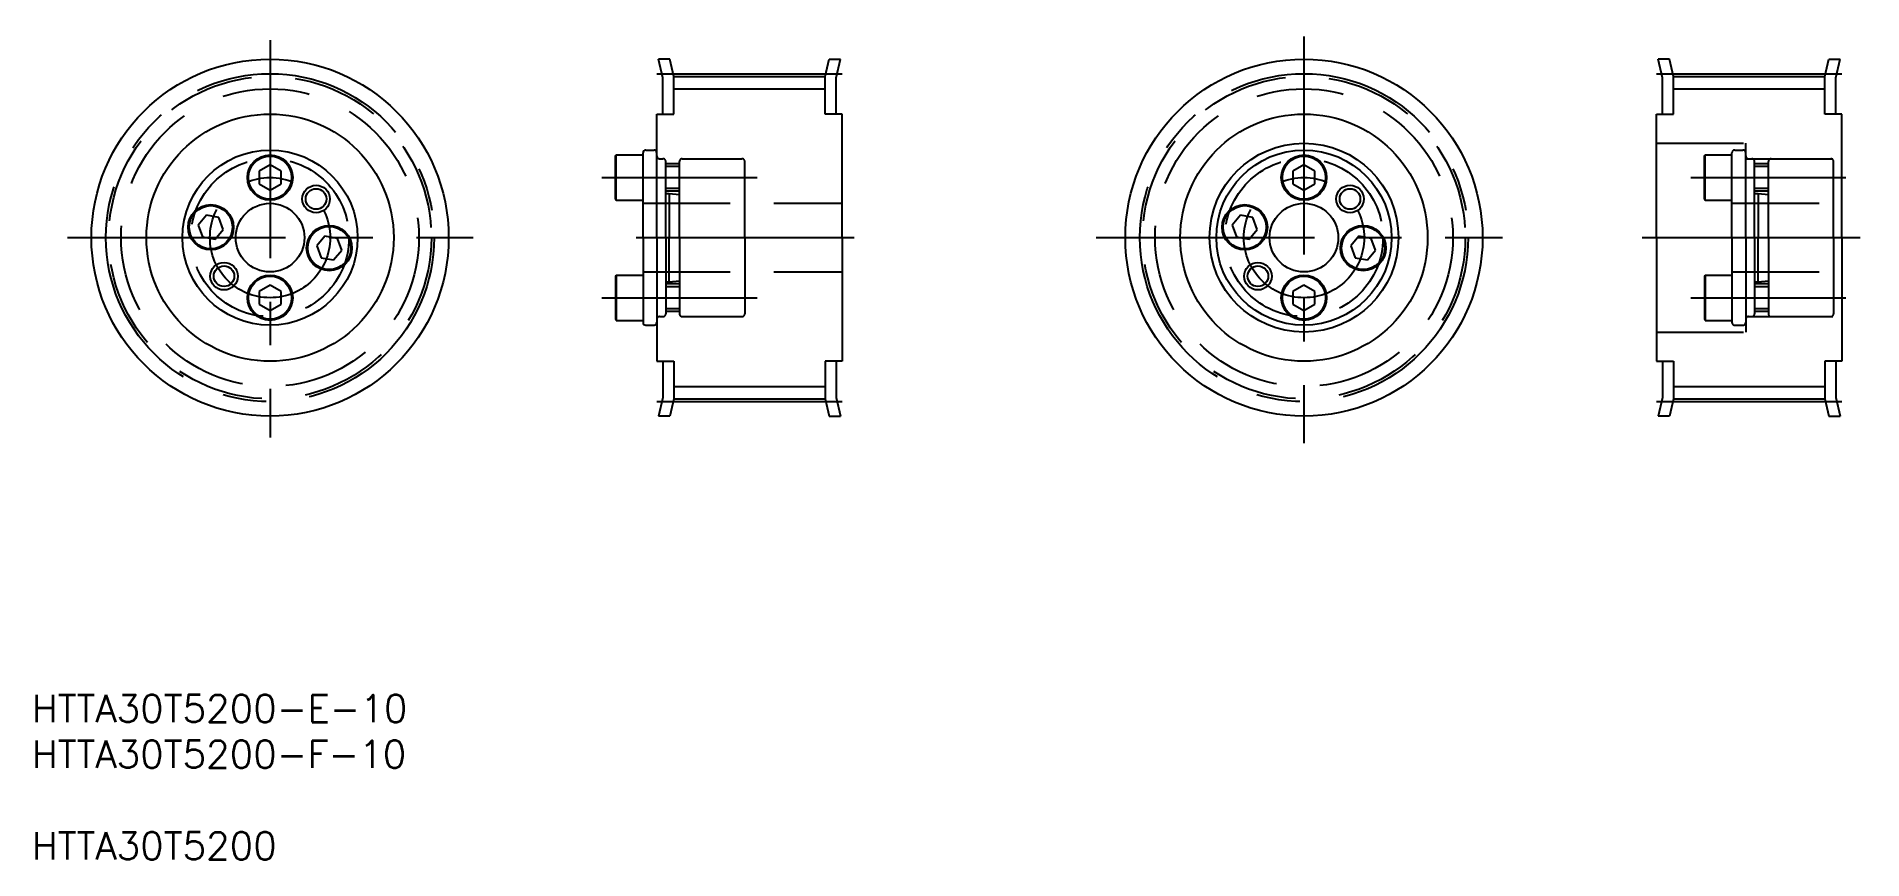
# Model space of a CAD drawing. Extents: x 16 to 282, y 12 to 131.
import ezdxf

# ---------------------------------------------------------------- set-up
doc = ezdxf.new("R2010")
doc.units = 0
doc.header["$PDMODE"] = 1
doc.linetypes.add('CENTER', pattern=[50.8, 31.75, -6.35, 6.35, -6.35])
doc.linetypes.add('DASHED', pattern=[19.05, 12.7, -6.35])
doc.layers.get('0').update_dxf_attribs({"linetype": 'CONTINUOUS'})
doc.layers.add('CENTER', color=1, linetype='CENTER')
doc.styles.add('MISUMI', font='txt.shx')

# ---------------------------------------------------------------- blocks, each defined once
blk = doc.blocks.new('*U5')
at = {"color": 7, "linetype": 'CONTINUOUS', "style": 'MISUMI'}
for s, p in [('HTTA30T5200-E-10', (15.05, 31.56)), ('HTTA30T5200-F-10', (15.05, 24.9)), ('HTTA30T5200', (15.05, 11.56))]:
    blk.add_text(s, height=4, dxfattribs=at).set_placement(p)

msp = doc.modelspace()

# ---------------------------------------------------------------- linework, layer by layer
at = {"color": 7, "linetype": 'CONTINUOUS'}
for p, q in [((106.93, 125.43), (106.3, 128.14)), ((107.94, 128.14), (106.3, 128.14)), ((108.53, 125.62), (107.94, 128.14)), ((130.53, 125.62), (131.12, 128.14)), ((131.12, 128.14), (132.77, 128.14)), ((132.13, 125.43), (132.77, 128.14)), ((252.44, 125.43), (251.81, 128.14)), ((253.45, 128.14), (251.81, 128.14)), ((254.04, 125.62), (253.45, 128.14)), ((276.04, 125.62), (276.63, 128.14)), ((276.63, 128.14), (278.28, 128.14)), ((277.64, 125.43), (278.28, 128.14)), ((106.93, 120.14), (106.93, 125.43)), ((108.53, 120.14), (108.53, 125.62)), ((108.53, 125.62), (130.53, 125.62)), ((130.53, 120.14), (130.53, 125.62)), ((132.13, 120.14), (132.13, 125.43)), ((252.44, 120.14), (252.44, 125.43)), ((254.04, 120.14), (254.04, 125.62)), ((254.04, 125.62), (276.04, 125.62)), ((276.04, 120.14), (276.04, 125.62)), ((277.64, 120.14), (277.64, 125.43)), ((106.03, 102.14), (106.03, 120.14)), ((106.03, 120.14), (108.53, 120.14)), ((133.03, 120.14), (130.53, 120.14)), ((133.03, 102.14), (133.03, 120.14)), ((251.54, 102.14), (251.54, 120.14)), ((251.54, 120.14), (254.04, 120.14)), ((278.54, 120.14), (276.04, 120.14)), ((278.54, 102.14), (278.54, 120.14)), ((104.03, 102.14), (104.03, 114.49)), ((104.43, 114.89), (105.63, 114.89)), ((106.03, 102.14), (106.03, 114.49)), ((49.73, 112.74), (48.13, 111.82)), ((48.13, 111.82), (48.13, 109.97)), ((51.33, 111.82), (49.73, 112.74)), ((51.33, 109.97), (51.33, 111.82)), ((100.03, 114.03), (100.12, 114.19)), ((100.03, 107.76), (100.03, 114.03)), ((100.12, 107.59), (100.12, 114.19)), ((100.12, 114.19), (104.03, 114.19)), ((104.03, 107.59), (104.03, 114.19)), ((104.03, 108.89), (104.03, 112.89)), ((200.24, 112.74), (198.64, 111.82)), ((198.64, 111.82), (198.64, 109.97)), ((201.84, 111.82), (200.24, 112.74)), ((201.84, 109.97), (201.84, 111.82)), ((48.13, 109.97), (49.73, 109.05)), ((49.73, 109.05), (51.33, 109.97)), ((198.64, 109.97), (200.24, 109.05)), ((200.24, 109.05), (201.84, 109.97)), ((100.03, 107.76), (100.12, 107.59)), ((100.12, 107.59), (104.03, 107.59)), ((104.03, 108.32), (104.03, 108.32)), ((40.48, 105.4), (39.29, 103.98)), ((39.29, 103.98), (39.92, 102.25)), ((42.3, 105.08), (40.48, 105.4)), ((42.93, 103.34), (42.3, 105.08)), ((104.03, 105.23), (104.03, 105.23)), ((190.99, 105.4), (189.8, 103.98)), ((189.8, 103.98), (190.43, 102.25)), ((192.81, 105.08), (190.99, 105.4)), ((193.44, 103.34), (192.81, 105.08)), ((39.92, 102.25), (41.74, 101.93)), ((41.74, 101.93), (42.93, 103.34)), ((57.71, 102.36), (56.53, 100.95)), ((59.53, 102.04), (57.71, 102.36)), ((60.16, 100.3), (59.53, 102.04)), ((104.03, 102.14), (104.03, 89.79)), ((106.03, 102.14), (106.03, 84.14)), ((133.03, 102.14), (133.03, 84.14)), ((190.43, 102.25), (192.25, 101.93)), ((192.25, 101.93), (193.44, 103.34)), ((208.22, 102.36), (207.04, 100.95)), ((210.04, 102.04), (208.22, 102.36)), ((210.67, 100.3), (210.04, 102.04)), ((251.54, 102.14), (251.54, 84.14)), ((278.54, 102.14), (278.54, 84.14)), ((56.53, 100.95), (57.16, 99.21)), ((57.16, 99.21), (58.98, 98.89)), ((58.98, 98.89), (60.16, 100.3)), ((207.04, 100.95), (207.67, 99.21)), ((207.67, 99.21), (209.49, 98.89)), ((209.49, 98.89), (210.67, 100.3)), ((100.03, 96.53), (100.12, 96.69)), ((100.03, 96.53), (100.03, 90.26)), ((100.12, 96.69), (104.03, 96.69)), ((100.12, 96.69), (100.12, 90.09)), ((104.03, 96.69), (104.03, 90.09)), ((49.73, 95.24), (48.13, 94.32)), ((48.13, 94.32), (48.13, 92.47)), ((51.33, 94.32), (49.73, 95.24)), ((51.33, 92.47), (51.33, 94.32)), ((104.03, 95.39), (104.03, 91.39)), ((200.24, 95.24), (198.64, 94.32)), ((198.64, 94.32), (198.64, 92.47)), ((201.84, 94.32), (200.24, 95.24)), ((201.84, 92.47), (201.84, 94.32)), ((48.13, 92.47), (49.73, 91.55)), ((49.73, 91.55), (51.33, 92.47)), ((198.64, 92.47), (200.24, 91.55)), ((200.24, 91.55), (201.84, 92.47)), ((100.03, 90.26), (100.12, 90.09)), ((100.12, 90.09), (104.03, 90.09)), ((104.43, 89.39), (105.63, 89.39)), ((106.03, 84.14), (108.53, 84.14)), ((106.93, 84.14), (106.93, 78.85)), ((108.53, 84.14), (108.53, 78.67)), ((130.53, 84.14), (130.53, 78.67)), ((133.03, 84.14), (130.53, 84.14)), ((132.13, 84.14), (132.13, 78.85)), ((251.54, 84.14), (254.04, 84.14)), ((252.44, 84.14), (252.44, 78.85)), ((254.04, 84.14), (254.04, 78.67)), ((276.04, 84.14), (276.04, 78.67)), ((278.54, 84.14), (276.04, 84.14)), ((277.64, 84.14), (277.64, 78.85)), ((106.93, 78.85), (106.3, 76.14)), ((108.53, 78.67), (107.94, 76.14)), ((108.53, 78.67), (130.53, 78.67)), ((130.53, 78.67), (131.12, 76.14)), ((132.13, 78.85), (132.77, 76.14)), ((252.44, 78.85), (251.81, 76.14)), ((254.04, 78.67), (253.45, 76.14)), ((254.04, 78.67), (276.04, 78.67)), ((276.04, 78.67), (276.63, 76.14)), ((277.64, 78.85), (278.28, 76.14)), ((107.94, 76.14), (106.3, 76.14)), ((131.12, 76.14), (132.77, 76.14)), ((253.45, 76.14), (251.81, 76.14)), ((276.63, 76.14), (278.28, 76.14))]:
    msp.add_line(p, q, dxfattribs=at)
at = {"color": 3, "linetype": 'CONTINUOUS'}
for p, q in [((108.53, 123.82), (130.53, 123.82)), ((254.04, 123.82), (276.04, 123.82)), ((108.53, 80.47), (130.53, 80.47)), ((254.04, 80.47), (276.04, 80.47))]:
    msp.add_line(p, q, dxfattribs=at)
at = {"color": 3, "linetype": 'DASHED'}
for p, q in [((251.54, 115.89), (264.54, 115.89)), ((262.54, 102.14), (262.54, 114.49)), ((262.94, 114.89), (264.14, 114.89)), ((264.54, 113.64), (264.54, 115.89)), ((264.54, 102.14), (264.54, 114.49)), ((106.44, 113.64), (106.93, 113.64)), ((107.33, 102.14), (107.33, 113.24)), ((109.33, 112.89), (107.33, 112.89)), ((109.33, 112.49), (107.33, 112.49)), ((109.33, 102.14), (109.33, 113.24)), ((109.73, 113.64), (118.43, 113.64)), ((118.83, 102.14), (118.83, 113.24)), ((258.54, 114.03), (258.63, 114.19)), ((258.54, 107.76), (258.54, 114.03)), ((258.63, 107.59), (258.63, 114.19)), ((258.63, 114.19), (262.54, 114.19)), ((262.54, 107.59), (262.54, 114.19)), ((262.54, 108.89), (262.54, 112.89)), ((264.54, 113.64), (278.54, 113.64)), ((264.95, 113.64), (265.44, 113.64)), ((265.84, 102.14), (265.84, 113.24)), ((267.84, 112.89), (265.84, 112.89)), ((267.84, 112.49), (265.84, 112.49)), ((267.84, 102.14), (267.84, 113.24)), ((268.24, 113.64), (276.94, 113.64)), ((277.34, 102.14), (277.34, 113.24)), ((109.33, 109.29), (107.33, 109.29)), ((267.84, 109.29), (265.84, 109.29)), ((104.03, 107.14), (133.03, 107.14)), ((109.33, 108.89), (107.33, 108.89)), ((107.33, 108.59), (107.83, 108.59)), ((107.83, 108.59), (107.83, 102.14)), ((107.83, 108.59), (109.33, 108.44)), ((258.54, 107.76), (258.63, 107.59)), ((258.63, 107.59), (262.54, 107.59)), ((262.54, 108.32), (262.54, 108.32)), ((262.54, 107.14), (277.34, 107.14)), ((267.84, 108.89), (265.84, 108.89)), ((265.84, 108.59), (266.34, 108.59)), ((266.34, 108.59), (266.34, 102.14)), ((266.34, 108.59), (267.84, 108.44)), ((262.54, 105.23), (262.54, 105.23)), ((106.03, 102.14), (106.03, 89.79)), ((107.33, 102.14), (107.33, 91.04)), ((107.83, 95.69), (107.83, 102.14)), ((109.33, 102.14), (109.33, 91.04)), ((118.83, 102.14), (118.83, 91.04)), ((262.54, 102.14), (262.54, 89.79)), ((264.54, 102.14), (264.54, 89.79)), ((265.84, 102.14), (265.84, 91.04)), ((266.34, 95.69), (266.34, 102.14)), ((267.84, 102.14), (267.84, 91.04)), ((277.34, 102.14), (277.34, 91.04)), ((104.03, 97.14), (133.03, 97.14)), ((107.33, 95.69), (107.83, 95.69)), ((107.83, 95.69), (109.33, 95.84)), ((258.54, 96.53), (258.63, 96.69)), ((258.54, 96.53), (258.54, 90.26)), ((258.63, 96.69), (262.54, 96.69)), ((258.63, 96.69), (258.63, 90.09)), ((262.54, 97.14), (277.34, 97.14)), ((262.54, 96.69), (262.54, 90.09)), ((265.84, 95.69), (266.34, 95.69)), ((266.34, 95.69), (267.84, 95.84)), ((109.33, 95.39), (107.33, 95.39)), ((109.33, 94.99), (107.33, 94.99)), ((262.54, 95.39), (262.54, 91.39)), ((267.84, 95.39), (265.84, 95.39)), ((267.84, 94.99), (265.84, 94.99)), ((106.44, 90.64), (106.93, 90.64)), ((109.33, 91.79), (107.33, 91.79)), ((109.33, 91.39), (107.33, 91.39)), ((109.73, 90.64), (118.43, 90.64)), ((264.54, 90.64), (264.54, 88.39)), ((264.54, 90.64), (278.54, 90.64)), ((264.95, 90.64), (265.44, 90.64)), ((267.84, 91.79), (265.84, 91.79)), ((267.84, 91.39), (265.84, 91.39)), ((268.24, 90.64), (276.94, 90.64)), ((251.54, 88.39), (264.54, 88.39)), ((258.54, 90.26), (258.63, 90.09)), ((258.63, 90.09), (262.54, 90.09)), ((262.94, 89.39), (264.14, 89.39))]:
    msp.add_line(p, q, dxfattribs=at)
at = {"color": 7, "linetype": 'CONTINUOUS'}
for centre, radius in [((49.73, 102.14), 26), ((200.24, 102.14), 26), ((49.73, 102.14), 18), ((200.24, 102.14), 18), ((49.73, 102.14), 12.75), ((200.24, 102.14), 13.75), ((200.24, 102.14), 12.75), ((49.73, 110.89), 3.3), ((49.73, 110.89), 3.14), ((200.24, 110.89), 3.3), ((200.24, 110.89), 3.14), ((56.43, 107.77), 1.5), ((206.94, 107.77), 1.5), ((49.73, 102.14), 5), ((200.24, 102.14), 5), ((58.35, 100.63), 3.3), ((58.35, 100.63), 3.14), ((208.86, 100.63), 3.3), ((208.86, 100.63), 3.14), ((43.03, 96.52), 1.5), ((49.73, 93.39), 3.3), ((49.73, 93.39), 3.14), ((193.54, 96.52), 1.5), ((200.24, 93.39), 3.3), ((200.24, 93.39), 3.14)]:
    msp.add_circle(centre, radius, dxfattribs=at)
at = {"color": 3, "linetype": 'DASHED'}
for centre, radius in [((49.73, 102.14), 23.48), ((200.24, 102.14), 23.48), ((49.73, 102.14), 21.68), ((200.24, 102.14), 21.68), ((49.73, 102.14), 11.5), ((200.24, 102.14), 11.5)]:
    msp.add_circle(centre, radius, dxfattribs=at)
at = {"color": 3}
for centre in [(56.43, 107.77), (206.94, 107.77), (43.03, 96.52), (193.54, 96.52)]:
    msp.add_circle(centre, 2, dxfattribs=at)
at = {"color": 7}
for centre, radius in [((41.11, 103.66), 3.3), ((41.11, 103.66), 3.14), ((191.62, 103.66), 3.3), ((191.62, 103.66), 3.14)]:
    msp.add_circle(centre, radius, dxfattribs=at)
at = {"color": 7, "linetype": 'CONTINUOUS'}
for centre, start, end in [((104.43, 114.49), 90, 180), ((105.63, 114.49), 0, 90), ((104.43, 89.79), 180, 270), ((105.63, 89.79), 270, 0)]:
    msp.add_arc(centre, 0.4, start, end, dxfattribs=at)
at = {"color": 3, "linetype": 'DASHED'}
for centre, radius, start, end in [((262.94, 114.49), 0.4, 90, 180), ((264.14, 114.49), 0.4, 0, 90), ((106.44, 114.05), 0.41, 180, 270), ((106.93, 113.24), 0.4, 0, 90), ((109.73, 113.24), 0.4, 90, 180), ((118.43, 113.24), 0.4, 0, 90), ((264.95, 114.05), 0.41, 180, 270), ((265.44, 113.24), 0.4, 0, 90), ((268.24, 113.24), 0.4, 90, 180), ((276.94, 113.24), 0.4, 0, 90), ((106.44, 90.23), 0.41, 90, 180), ((106.93, 91.04), 0.4, 270, 0), ((109.73, 91.04), 0.4, 180, 270), ((118.43, 91.04), 0.4, 270, 0), ((264.95, 90.23), 0.41, 90, 180), ((265.44, 91.04), 0.4, 270, 0), ((268.24, 91.04), 0.4, 180, 270), ((276.94, 91.04), 0.4, 270, 0), ((262.94, 89.79), 0.4, 180, 270), ((264.14, 89.79), 0.4, 270, 0)]:
    msp.add_arc(centre, radius, start, end, dxfattribs=at)
at = {"color": 7, "linetype": 'CONTINUOUS'}
for p in [(199.34, 126.85), (197.34, 124.35), (200.64, 121.65), (201.14, 121.65), (200.64, 113.05), (201.14, 113.05), (197.34, 110.35), (197.34, 106.6), (199.34, 107.85)]:
    msp.add_point(p, dxfattribs=at)
at = {"layer": 'CENTER', "color": 1, "linetype": 'CENTER'}
for p, q in [((49.73, 130.91), (49.73, 73.03)), ((200.24, 131.44), (200.24, 72.22)), ((106.03, 126.02), (133.03, 126.02)), ((251.54, 126.02), (278.54, 126.02)), ((98.03, 110.89), (120.63, 110.89)), ((256.54, 110.89), (279.14, 110.89)), ((20.24, 102.14), (79.28, 102.14)), ((103.03, 102.14), (136.03, 102.14)), ((170.01, 102.14), (229.16, 102.14)), ((249.45, 102.14), (281.54, 102.14)), ((98.03, 93.39), (120.63, 93.39)), ((256.54, 93.39), (279.14, 93.39)), ((106.03, 78.27), (133.03, 78.27)), ((251.54, 78.27), (278.54, 78.27))]:
    msp.add_line(p, q, dxfattribs=at)
for centre, radius in [((49.73, 102.14), 23.88), ((200.24, 102.14), 23.88), ((49.73, 102.14), 8.75), ((200.24, 102.14), 8.75)]:
    msp.add_circle(centre, radius, dxfattribs=at)

# ---------------------------------------------------------------- block references
at = {"color": 7, "linetype": 'CONTINUOUS'}
msp.add_blockref('*U5', (0, 0), dxfattribs=at)

doc.saveas('drawing.dxf')
